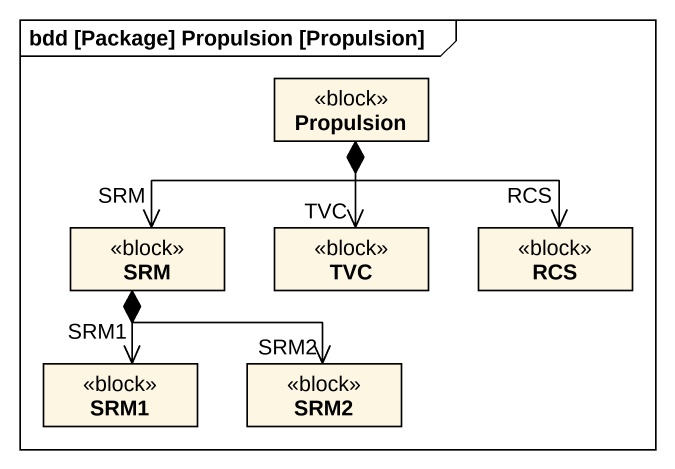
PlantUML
@startuml
mainframe bdd [Package] Propulsion [Propulsion]
hide circle
hide empty members
class Propulsion <<block>>
class SRM <<block>>
class TVC <<block>>
class RCS <<block>>
class SRM1 <<block>>
class SRM2 <<block>>
Propulsion *--> "SRM" SRM
Propulsion *--> "TVC" TVC
Propulsion *--> "RCS" RCS
SRM *--> "SRM1" SRM1
SRM *--> "SRM2" SRM2
@enduml
